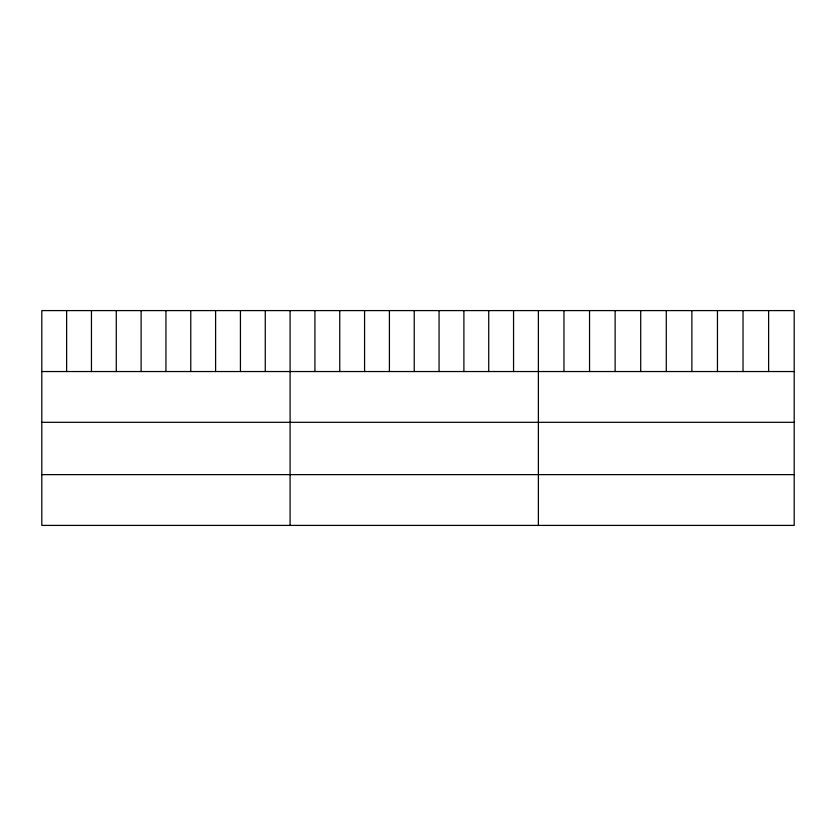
<?xml version="1.0" encoding="UTF-8"?>
<svg xmlns="http://www.w3.org/2000/svg" width="836" height="836" viewBox="0 0 836 836"><rect width="100%" height="100%" fill="white"/><g stroke="black" fill="none" stroke-linecap="round" stroke-linejoin="round"><path stroke-width="1.25" d="M794.2 371.539L794.2 525.405L41.8 525.405L41.8 310.595L794.2 310.595L794.2 371.539L41.8 371.539M41.8 422.316L794.2 422.316M41.8 474.629L794.2 474.629M768.618 310.595L768.618 371.539M743.037 310.595L743.037 371.539M717.455 310.595L717.455 371.539M691.874 310.595L691.874 371.539M666.292 310.595L666.292 371.539M640.71 310.595L640.71 371.539M615.129 310.595L615.129 371.539M589.547 310.595L589.547 371.539M563.966 310.595L563.966 371.539M538.384 310.595L538.384 525.405M513.555 310.595L513.555 371.539M488.726 310.595L488.726 371.539M463.896 310.595L463.896 371.539M439.067 310.595L439.067 371.539M414.238 310.595L414.238 371.539M389.409 310.595L389.409 371.539M364.58 310.595L364.58 371.539M339.75 310.595L339.75 371.539M314.921 310.595L314.921 371.539M290.092 310.595L290.092 525.405M265.263 310.595L265.263 371.539M240.434 310.595L240.434 371.539M215.604 310.595L215.604 371.539M190.775 310.595L190.775 371.539M165.946 310.595L165.946 371.539M141.117 310.595L141.117 371.539M116.288 310.595L116.288 371.539M91.458 310.595L91.458 371.539M66.629 310.595L66.629 371.539"/></g></svg>
